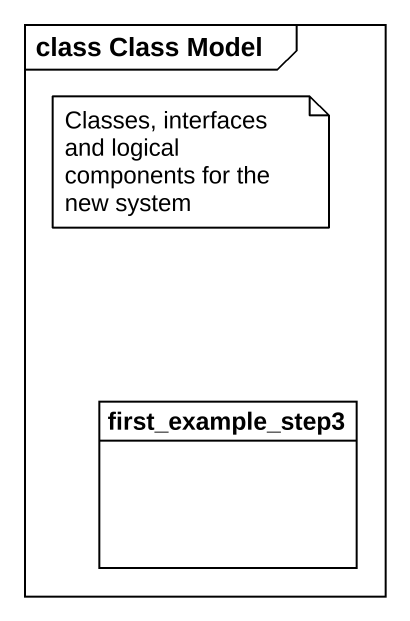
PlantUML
@startuml
mainframe class Class Model
hide circle
hide empty members
class first_example_step3
note as N1
  Classes, interfaces and logical components for the new system
end note
@enduml
